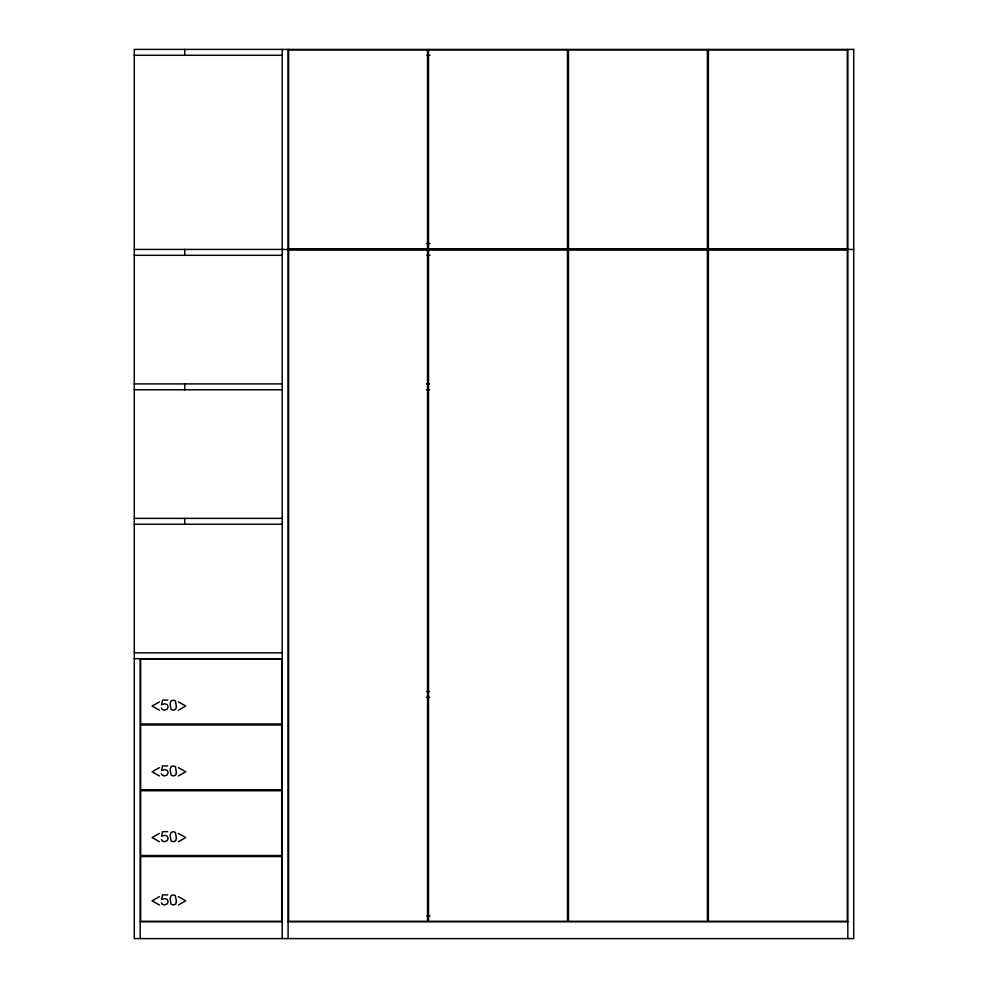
<?xml version="1.0" encoding="UTF-8"?>
<svg xmlns="http://www.w3.org/2000/svg" width="988" height="988" viewBox="0 0 988 988"><rect width="100%" height="100%" fill="white"/><g stroke="black" fill="none" stroke-linecap="round" stroke-linejoin="round"><path stroke-width="1.48" d="M178.396 710.211L185.719 706.012L178.396 701.9M178.396 775.975L185.719 771.776L178.396 767.664M178.396 841.739L185.719 837.552L178.396 833.427M178.396 904.983L185.719 900.797L178.396 896.672M159.426 701.9L152.103 706.012L159.426 710.211M159.426 767.664L152.103 771.776L159.426 775.975M159.426 833.427L152.103 837.552L159.426 841.739M159.426 896.672L152.103 900.797L159.426 904.983M134.282 55.279L282.21 55.279M426.865 55.279L429.953 55.279M426.865 243.542L429.953 243.542M134.282 249.433L853.718 249.433M134.282 255.312L282.21 255.312M426.865 255.312L429.953 255.312M134.282 383.9L282.21 383.9M426.557 383.9L429.632 383.9M134.282 389.778L282.21 389.778M426.557 389.778L429.632 389.778M134.282 518.379L282.21 518.379M134.282 524.258L282.21 524.258M134.282 652.846L282.21 652.846M134.282 658.724L282.21 658.724M426.557 691.501L429.632 691.501M426.557 697.392L429.632 697.392M167.676 700.122L162.526 700.122L161.55 704.716L164.675 703.74L167.293 704.716L168.133 706.84L167.293 709.038L164.527 710.211L162.279 709.508L161.402 708.038M167.676 765.885L162.526 765.885L161.55 770.479L164.675 769.516L167.293 770.479L168.133 772.604L167.293 774.802L164.527 775.975L162.279 775.271L161.402 773.802M167.676 831.649L162.526 831.649L161.55 836.243L164.675 835.28L167.293 836.243L168.133 838.367L167.293 840.566L164.527 841.739L162.279 841.035L161.402 839.565M167.676 894.893L162.526 894.893L161.55 899.488L164.675 898.524L167.293 899.488L168.133 901.612L167.293 903.81L164.527 904.983L162.279 904.279L161.402 902.81M426.865 915.913L429.953 915.913M140.173 921.792L282.21 921.792M288.088 921.792L847.828 921.792M847.828 49.4L847.828 938.6M288.088 49.4L288.088 938.6M282.21 49.4L282.21 938.6M184.719 49.4L184.719 55.279M184.719 249.433L184.719 255.312M184.719 383.9L184.719 389.778M184.719 518.379L184.719 524.258M140.173 658.724L140.173 938.6M176.432 706.729L175.642 709.372L173.295 710.211L171.06 709.384L170.097 703.58L171.146 700.875L173.271 700.122L175.382 700.875L176.432 706.729M176.432 772.493L175.642 775.148L173.295 775.975L171.06 775.148L170.097 769.343L171.146 766.639L173.271 765.885L175.382 766.639L176.432 772.493M176.432 838.256L175.642 840.912L173.295 841.739L171.06 840.912L170.097 835.119L171.146 832.415L173.271 831.649L175.382 832.415L176.432 838.256M176.432 901.501L175.642 904.156L173.295 904.983L171.06 904.156L170.097 898.364L171.146 895.659L173.271 894.893L175.382 895.659L176.432 901.501M853.718 49.4L134.282 49.4L134.282 938.6L853.718 938.6L853.718 49.4M427.52 49.906L288.595 49.906L288.595 248.927L427.52 248.927L427.52 49.906M567.458 49.906L428.533 49.906L428.533 248.927L567.458 248.927L567.458 49.906M707.396 49.906L568.458 49.906L568.458 248.927L707.396 248.927L707.396 49.906M847.321 49.906L708.396 49.906L708.396 248.927L847.321 248.927L847.321 49.906M427.52 249.927L288.595 249.927L288.595 921.285L427.52 921.285L427.52 249.927M567.458 249.927L428.533 249.927L428.533 921.285L567.458 921.285L567.458 249.927M707.396 249.927L568.458 249.927L568.458 921.285L707.396 921.285L707.396 249.927M847.321 249.927L708.396 249.927L708.396 921.285L847.321 921.285L847.321 249.927M281.704 659.231L140.679 659.231L140.679 723.994L281.704 723.994L281.704 659.231M281.704 724.994L140.679 724.994L140.679 789.758L281.704 789.758L281.704 724.994M281.704 790.758L140.679 790.758L140.679 855.522L281.704 855.522L281.704 790.758M281.704 856.534L140.679 856.534L140.679 921.285L281.704 921.285L281.704 856.534"/></g></svg>
